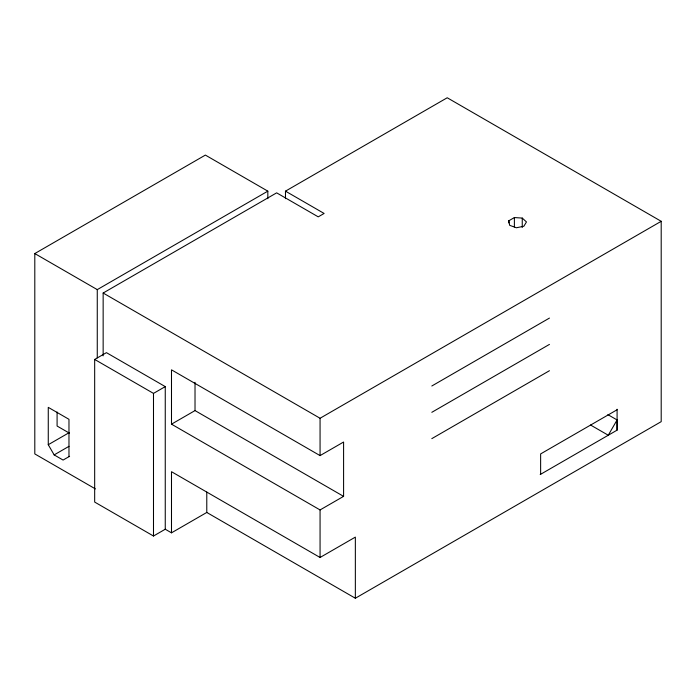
<?xml version="1.0" encoding="UTF-8"?>
<svg xmlns="http://www.w3.org/2000/svg" width="696" height="696" viewBox="0 0 696 696"><rect width="100%" height="100%" fill="white"/><g stroke="black" fill="none" stroke-linecap="round" stroke-linejoin="round"><path stroke-width="1.04" d="M540.192 474.542L617.091 430.145L617.091 419.958L607.895 414.651M617.091 419.958L608.26 435.235L590.547 425.012M95.395 488.905L34.8 453.914L34.8 253.561L205.372 155.086L267.829 191.148L267.829 198.725M34.8 253.561L97.266 289.623L267.829 191.148M103.147 355.839L103.147 293.025L276.651 192.844L318.237 216.856L324.118 213.454L285.482 191.148L285.482 198.673M285.482 191.148L447.223 97.762L661.2 221.302L661.2 421.654L355.351 598.238L206.782 512.456L171.494 532.832L165.256 529.23L153.494 536.024L94.673 502.068L94.673 359.44L106.436 352.655L165.256 386.611L165.256 529.23M69.6 456.306L63.092 460.065L54.149 454.897L48.268 444.709L68.904 432.799M94.673 359.44L153.494 393.397L165.256 386.611M54.149 454.897L69.017 446.319M508.793 220.789L514.388 217.561L522.252 218.074L526.463 221.946L523.844 226.252L516.38 227.766L509.672 225.33L508.793 220.789L508.793 222.885M171.494 424.168L195.019 410.588L343.589 496.361L343.589 442.03L320.064 455.61L171.494 369.837L171.494 424.168L320.064 509.942L343.589 496.361M103.147 293.025L320.064 418.261L661.2 221.302M431.816 386.002L549.448 318.081M431.816 412.319L549.448 344.398M431.816 438.637L549.448 370.716M171.494 532.832L171.494 471.705L320.064 557.487L355.351 537.112L355.351 598.238M617.091 409.77L540.627 453.914L540.627 474.289M69.322 433.095L57.089 426.039L57.089 411.988M617.091 409.231L617.091 430.145M522.252 218.074L522.252 227.479M514.388 217.561L514.388 226.966M320.064 418.261L320.064 455.61M320.064 509.942L320.064 557.487M206.782 492.081L206.782 512.456M195.019 382.33L195.019 410.588M153.494 393.397L153.494 536.024M97.266 289.623L97.266 357.857M68.974 456.663L68.974 419.314L48.268 407.36L48.268 444.709"/></g></svg>
